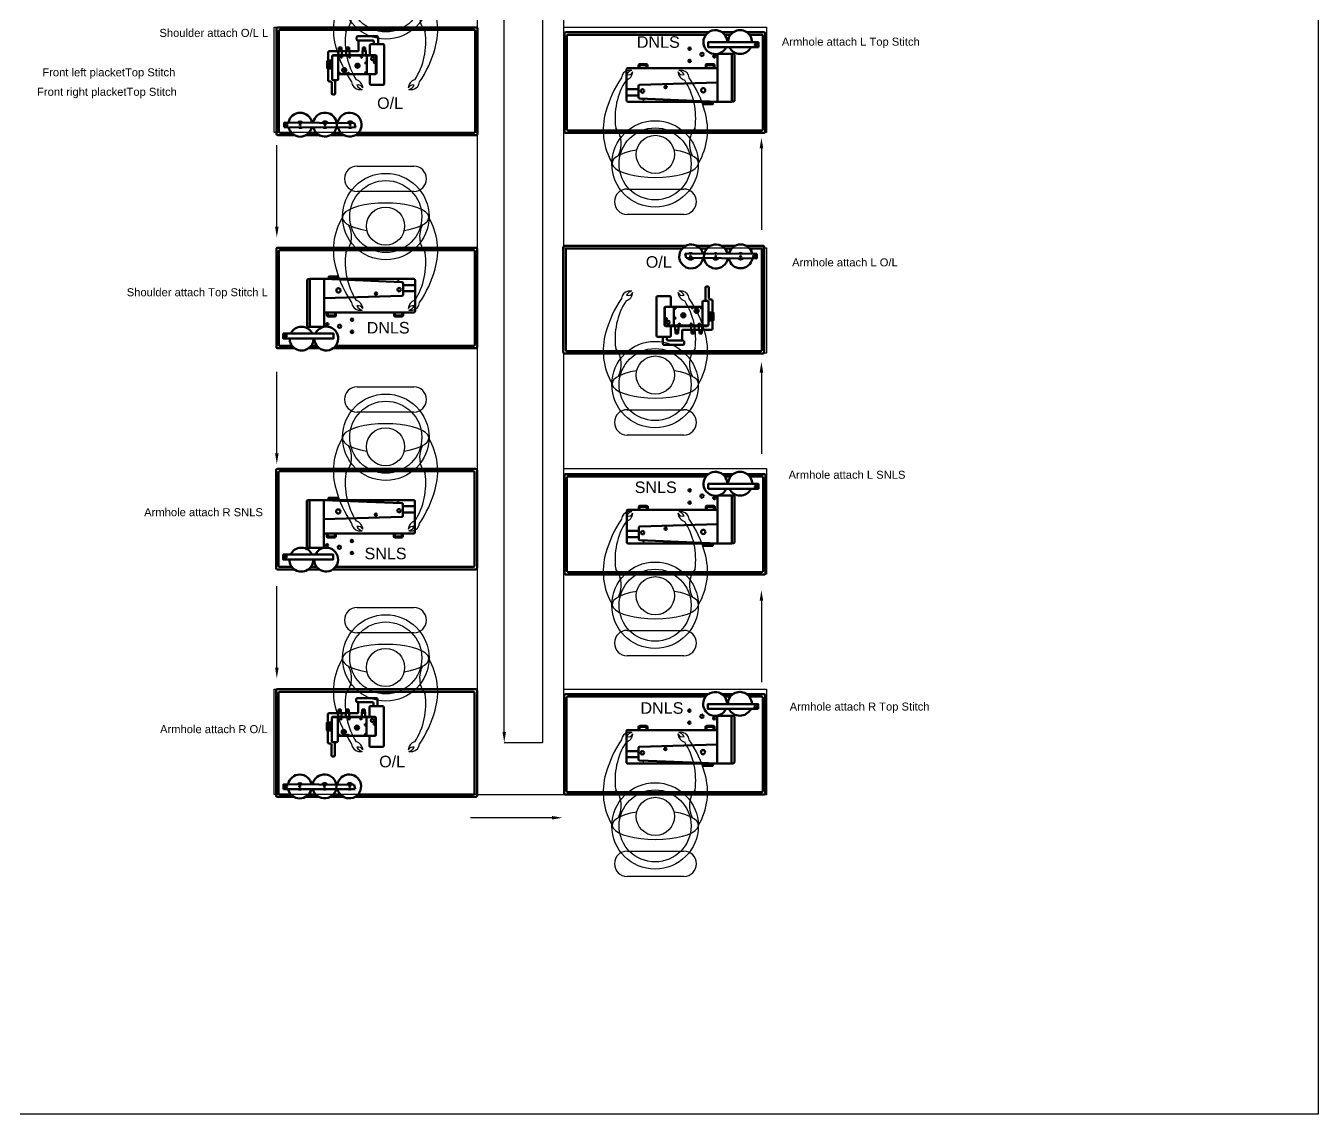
# Model space of a CAD drawing. Header units: feet. Extents: x 200 to 992, y 45 to 257.
# Drawn here: x 634.7 to 657.13, y 171.9 to 190.79 of the extents above; entities that cross this region are included whole.
import ezdxf

# ---------------------------------------------------------------- set-up
doc = ezdxf.new("R2010")
doc.units = ezdxf.units.FT
doc.header["$MEASUREMENT"] = 0
for name, color, linetype in [('assembly operations', 80, 'Continuous'), ('dimension', 100, 'Continuous'), ('machines', 21, 'Continuous'), ('ol mc', 190, 'Continuous'), ('prep side', 220, 'Continuous')]:
    doc.layers.add(name, color=color, linetype=linetype)
doc.styles.get("Standard").update_dxf_attribs({"font": 'arial.ttf'})

# ---------------------------------------------------------------- blocks, each defined once
blk = doc.blocks.new('snls block')
at = {"layer": 'machines', "linetype": 'ByBlock', "lineweight": 100}
for p, q in [((54.586, 84.152), (54.586, 84.133)), ((54.586, 84.152), (54.605, 84.152)), ((54.607, 84.133), (54.605, 84.152)), ((54.888, 84.077), (54.681, 84.077)), ((54.889, 83.97), (54.681, 83.97)), ((53.361, 83.553), (53.361, 83.605)), ((53.361, 83.605), (53.517, 83.605)), ((53.378, 83.57), (53.378, 83.605)), ((53.497, 83.533), (53.382, 83.533)), ((53.48, 83.549), (53.398, 83.549)), ((53.501, 83.605), (53.501, 83.57)), ((53.517, 83.605), (53.517, 83.553)), ((54.524, 83.553), (54.524, 83.605)), ((54.524, 83.605), (54.681, 83.605)), ((54.541, 83.57), (54.541, 83.605)), ((54.66, 83.533), (54.545, 83.533)), ((54.643, 83.549), (54.562, 83.549)), ((54.664, 83.605), (54.664, 83.57)), ((54.681, 83.605), (54.681, 83.553))]:
    blk.add_line(p, q, dxfattribs=at)
for points in [[(53.469, 82.981), (55.947, 82.981, 0.414214), (55.968, 83.002), (55.968, 84.703, 0.414214), (55.947, 84.724), (52.502, 84.724, 0.414214), (52.482, 84.703), (52.482, 83.002, 0.414214), (52.502, 82.981), (52.798, 82.981)], [(53.513, 83.023), (55.905, 83.023, 0.414214), (55.926, 83.043), (55.926, 84.662, 0.414214), (55.905, 84.683), (52.544, 84.683, 0.414214), (52.523, 84.662), (52.523, 83.043, 0.414214), (52.544, 83.023), (52.755, 83.023)]]:
    blk.add_lwpolyline(points, format="xyb", dxfattribs=at)
for points in [[(53.063, 83.355), (53.037, 83.355, -0.414214), (53.016, 83.375), (53.016, 84.161, -0.414214), (53.037, 84.182), (53.063, 84.182)], [(53.312, 84.185), (53.063, 84.185), (53.063, 83.355), (53.291, 83.355, 0.414214), (53.312, 83.375)], [(53.312, 84.185), (54.661, 84.131, -0.402601), (54.681, 84.11), (54.681, 83.914, -0.405445), (54.661, 83.893), (53.312, 83.853)], [(53.312, 84.185), (54.868, 84.185, -0.414214), (54.889, 84.164), (54.889, 83.624, -0.414214), (54.868, 83.604), (53.312, 83.604)]]:
    blk.add_lwpolyline(points, format="xyb", close=True, dxfattribs=at)
for points in [[(53.557, 84.185), (53.392, 84.185), (53.392, 84.225), (53.557, 84.225)], [(53.505, 84.185), (53.404, 84.185), (53.404, 84.222), (53.505, 84.222)], [(52.603, 83.237), (53.474, 83.237), (53.474, 83.154), (52.603, 83.154)], [(52.603, 83.237), (53.474, 83.237), (53.474, 83.154), (52.603, 83.154)]]:
    blk.add_lwpolyline(points, close=True, dxfattribs=at)
for points in [[(53.042, 82.981), (53.23, 82.981)], [(53.085, 83.023), (53.186, 83.023)]]:
    blk.add_lwpolyline(points, dxfattribs=at)
for centre, radius in [((53.56, 83.986), 0.0369), ((54.212, 83.931), 0.0196), ((54.613, 83.999), 0.0303), ((53.366, 83.399), 0.0206), ((53.796, 83.476), 0.0206), ((52.644, 83.202), 0.0219), ((52.644, 83.202), 0.0219), ((53.58, 83.365), 0.0285), ((53.796, 83.267), 0.0206)]:
    blk.add_circle(centre, radius, dxfattribs=at)
for centre, radius, start, end in [((53.382, 83.553), 0.0208, 180, 270), ((53.398, 83.57), 0.0208, 180, 270), ((53.48, 83.57), 0.0208, 270, 0), ((53.497, 83.553), 0.0208, 270, 0), ((54.545, 83.553), 0.0208, 180, 270), ((54.562, 83.57), 0.0208, 180, 270), ((54.643, 83.57), 0.0208, 270, 0), ((54.66, 83.553), 0.0208, 270, 0), ((52.92, 83.149), 0.207, 25.1747, 154.8253), ((53.35, 83.151), 0.207, 179.1324, 155.4718), ((52.92, 83.149), 0.207, 178.5457, 1.4543)]:
    blk.add_arc(centre, radius, start, end, dxfattribs=at)
blk = doc.blocks.new('OVERLOCK')
at = {"layer": 'machines', "linetype": 'ByBlock', "lineweight": 100}
for p, q in [((108.865, 59.356), (108.865, 58.593)), ((112.33, 59.376), (108.886, 59.376)), ((108.907, 59.314), (108.907, 58.636)), ((112.289, 59.335), (108.927, 59.335)), ((110.255, 59.173), (110.255, 59.204)), ((110.275, 59.225), (110.34, 59.225)), ((110.34, 59.225), (110.605, 59.225)), ((110.625, 59.204), (110.625, 59.085)), ((112.31, 57.571), (112.31, 59.314)), ((112.351, 57.53), (112.351, 59.356)), ((109.939, 58.898), (109.939, 58.978)), ((109.997, 58.978), (109.939, 58.978)), ((109.946, 58.978), (109.946, 59.028)), ((109.946, 59.028), (109.99, 59.028)), ((109.99, 58.978), (109.946, 58.978)), ((109.955, 58.978), (109.955, 59.028)), ((109.964, 58.978), (109.964, 59.028)), ((109.972, 58.978), (109.972, 59.028)), ((109.981, 58.978), (109.981, 59.028)), ((109.99, 59.028), (109.99, 58.978)), ((109.997, 58.978), (109.997, 58.898)), ((110.074, 58.898), (110.074, 58.978)), ((110.132, 58.978), (110.074, 58.978)), ((110.081, 58.978), (110.081, 59.028)), ((110.081, 59.028), (110.125, 59.028)), ((110.125, 58.978), (110.081, 58.978)), ((110.09, 58.978), (110.09, 59.028)), ((110.097, 58.978), (110.097, 59.028)), ((110.104, 58.978), (110.104, 59.028)), ((110.111, 58.978), (110.111, 59.028)), ((110.118, 58.978), (110.118, 59.028)), ((110.125, 59.028), (110.125, 58.978)), ((110.132, 58.978), (110.132, 58.898)), ((110.533, 59.152), (110.275, 59.152)), ((110.288, 58.985), (110.288, 59.152)), ((110.288, 58.985), (110.288, 58.973)), ((110.354, 58.898), (110.354, 58.978)), ((110.412, 58.978), (110.354, 58.978)), ((110.36, 58.978), (110.36, 59.028)), ((110.36, 59.028), (110.404, 59.028)), ((110.404, 58.978), (110.36, 58.978)), ((110.366, 58.978), (110.366, 59.028)), ((110.373, 58.978), (110.373, 59.028)), ((110.381, 58.978), (110.381, 59.028)), ((110.389, 58.978), (110.389, 59.028)), ((110.397, 58.978), (110.397, 59.028)), ((110.404, 59.028), (110.404, 58.978)), ((110.412, 58.978), (110.412, 58.898)), ((110.484, 59.064), (110.484, 58.898)), ((110.712, 59.085), (110.505, 59.085)), ((110.545, 59.085), (110.505, 59.085)), ((110.554, 59.085), (110.554, 59.132)), ((110.733, 58.4), (110.733, 59.064)), ((109.744, 58.671), (109.744, 58.794)), ((109.752, 58.802), (109.83, 58.802)), ((109.763, 58.802), (109.763, 58.944)), ((109.796, 58.796), (109.779, 58.796)), ((109.796, 58.787), (109.779, 58.787)), ((109.796, 58.776), (109.779, 58.776)), ((109.796, 58.765), (109.779, 58.765)), ((109.796, 58.754), (109.779, 58.754)), ((109.78, 58.662), (109.78, 58.802)), ((109.783, 58.965), (109.869, 58.965)), ((109.796, 58.662), (109.796, 58.802)), ((109.83, 58.482), (109.83, 58.877)), ((109.83, 58.802), (109.83, 58.662)), ((109.851, 58.898), (109.934, 58.898)), ((109.851, 58.89), (109.934, 58.89)), ((109.869, 58.965), (109.899, 58.965)), ((109.899, 58.965), (109.939, 58.965)), ((110.577, 58.898), (109.934, 58.898)), ((109.934, 58.898), (109.934, 58.566)), ((109.934, 58.898), (109.934, 58.482)), ((110.59, 58.89), (109.934, 58.89)), ((109.997, 58.97), (109.939, 58.97)), ((109.997, 58.898), (109.939, 58.898)), ((109.997, 58.965), (110.05, 58.965)), ((109.997, 58.965), (110.074, 58.965)), ((110.074, 58.965), (109.997, 58.965)), ((110.132, 58.97), (110.074, 58.97)), ((110.132, 58.898), (110.074, 58.898)), ((110.132, 58.965), (110.219, 58.965)), ((110.484, 58.898), (110.164, 58.898)), ((110.219, 58.965), (110.277, 58.965)), ((110.277, 58.965), (110.28, 58.965)), ((110.412, 58.97), (110.354, 58.97)), ((110.412, 58.898), (110.354, 58.898)), ((110.405, 58.758), (110.405, 58.764)), ((110.412, 58.898), (110.412, 58.899)), ((110.412, 58.899), (110.412, 58.899)), ((110.412, 58.899), (110.412, 58.898)), ((110.412, 58.898), (110.412, 58.898)), ((110.413, 58.772), (110.432, 58.772)), ((110.432, 58.566), (110.432, 58.898)), ((110.432, 58.772), (110.432, 58.75)), ((110.59, 58.57), (110.59, 58.894)), ((110.598, 58.587), (110.598, 58.877)), ((108.865, 57.922), (108.865, 58.593)), ((108.907, 58.636), (108.907, 57.878)), ((109.83, 58.662), (109.752, 58.662)), ((109.763, 58.458), (109.763, 58.662)), ((109.796, 58.744), (109.779, 58.744)), ((109.796, 58.732), (109.779, 58.732)), ((109.796, 58.672), (109.779, 58.672)), ((109.796, 58.72), (109.78, 58.72)), ((109.796, 58.709), (109.78, 58.709)), ((109.796, 58.696), (109.78, 58.696)), ((109.797, 58.684), (109.78, 58.684)), ((109.796, 58.662), (109.78, 58.662)), ((109.934, 58.566), (110.577, 58.566)), ((109.944, 58.566), (109.944, 58.581)), ((109.971, 58.566), (109.944, 58.566)), ((109.952, 58.589), (109.963, 58.589)), ((109.971, 58.581), (109.971, 58.566)), ((110.098, 58.566), (110.098, 58.581)), ((110.125, 58.566), (110.098, 58.566)), ((110.106, 58.589), (110.117, 58.589)), ((110.125, 58.581), (110.125, 58.566)), ((110.405, 58.588), (110.405, 58.594)), ((110.432, 58.75), (110.413, 58.75)), ((110.413, 58.602), (110.432, 58.602)), ((110.432, 58.58), (110.413, 58.58)), ((110.432, 58.602), (110.432, 58.58)), ((110.484, 58.566), (110.484, 58.4)), ((109.803, 58.437), (109.783, 58.437)), ((109.824, 58.233), (109.824, 58.416)), ((109.913, 58.461), (109.851, 58.461)), ((109.885, 58.461), (109.885, 58.233)), ((110.505, 58.379), (110.712, 58.379)), ((109.864, 58.212), (109.844, 58.212)), ((108.865, 57.922), (108.865, 57.53)), ((108.907, 57.878), (108.907, 57.571)), ((108.995, 57.728), (110.217, 57.717)), ((108.995, 57.645), (108.995, 57.728)), ((110.235, 57.641), (108.995, 57.645)), ((110.217, 57.717), (110.235, 57.641)), ((108.886, 57.509), (109.172, 57.509)), ((108.927, 57.55), (109.121, 57.55)), ((109.378, 57.509), (109.605, 57.509)), ((109.429, 57.55), (109.552, 57.55)), ((109.803, 57.509), (110.032, 57.509)), ((109.857, 57.55), (109.979, 57.55)), ((110.232, 57.509), (112.33, 57.509)), ((110.285, 57.55), (112.289, 57.55))]:
    blk.add_line(p, q, dxfattribs=at)
for centre, radius in [((109.99, 58.869), 0.0143), ((110.132, 58.869), 0.0143), ((110.339, 58.869), 0.0143), ((110.532, 58.834), 0.0271), ((110.569, 58.774), 0.0157), ((110.039, 58.635), 0.0357), ((110.039, 58.635), 0.0143), ((110.269, 58.712), 0.0357), ((110.269, 58.712), 0.0143), ((109.036, 57.692), 0.0219), ((109.275, 57.691), 0.0106), ((109.705, 57.691), 0.0106), ((110.143, 57.691), 0.0106)]:
    blk.add_circle(centre, radius, dxfattribs=at)
for centre, radius, start, end in [((108.886, 59.356), 0.0208, 90, 180), ((108.927, 59.314), 0.0208, 90, 180), ((110.275, 59.204), 0.0208, 90, 180), ((110.605, 59.204), 0.0208, 0, 90), ((112.289, 59.314), 0.0208, 0, 90), ((112.33, 59.356), 0.0208, 0, 90), ((110.275, 59.173), 0.0208, 180, 270), ((110.505, 59.064), 0.0208, 90, 180), ((110.533, 59.132), 0.0208, 0, 90), ((110.712, 59.064), 0.0208, 0, 90), ((109.752, 58.794), 0.0083, 90, 180), ((109.783, 58.944), 0.0208, 90, 180), ((109.851, 58.877), 0.0208, 90, 180), ((109.851, 58.894), 0.00415, 90, 270), ((110.28, 58.973), 0.0083, 270, 0), ((110.413, 58.764), 0.0083, 90, 180), ((110.413, 58.758), 0.0083, 180, 270), ((110.577, 58.877), 0.0208, 0, 90), ((109.752, 58.671), 0.0083, 180, 270), ((109.952, 58.581), 0.0083, 90, 180), ((109.963, 58.581), 0.0083, 360, 90), ((110.106, 58.581), 0.0083, 90, 180), ((110.117, 58.581), 0.0083, 360, 90), ((110.413, 58.594), 0.0083, 90, 180), ((110.413, 58.588), 0.0083, 180, 270), ((110.577, 58.587), 0.0208, 270, 0), ((109.783, 58.458), 0.0208, 180, 270), ((109.803, 58.416), 0.0208, 0, 90), ((109.851, 58.482), 0.0208, 180, 270), ((109.913, 58.482), 0.0208, 270, 0), ((110.505, 58.4), 0.0208, 180, 270), ((110.712, 58.4), 0.0208, 270, 0), ((109.844, 58.233), 0.0208, 180, 270), ((109.864, 58.233), 0.0208, 270, 0), ((109.275, 57.689), 0.207, 10.6443, 169.3557), ((109.704, 57.691), 0.207, 193.0338, 169.952), ((110.132, 57.691), 0.207, 193.5126, 171.9418), ((109.275, 57.689), 0.207, 192.4324, 347.5676), ((109.275, 57.689), 0.0558, 39.6735, 139.3583), ((109.275, 57.689), 0.0558, 234.3539, 305.347), ((109.705, 57.691), 0.0558, 33.2329, 145.7988), ((109.705, 57.691), 0.0558, 239.0419, 300.6589), ((110.143, 57.691), 0.0558, 28.7799, 150.2519), ((110.143, 57.691), 0.0558, 241.4151, 298.2857), ((108.886, 57.53), 0.0208, 180, 270), ((108.927, 57.571), 0.0208, 180, 270), ((112.289, 57.571), 0.0208, 270, 0), ((112.33, 57.53), 0.0208, 270, 0)]:
    blk.add_arc(centre, radius, start, end, dxfattribs=at)

msp = doc.modelspace()

# ---------------------------------------------------------------- linework, layer by layer
msp.add_line((642.53678, 177.44718), (644.03678, 177.44718))
at = {"linetype": 'ByBlock'}
msp.add_lwpolyline([(613.52126, 255.91339), (657.12849, 255.91339), (657.12849, 171.90198), (613.52126, 171.90198)], close=True, dxfattribs=at)
for points in [[(644.03678, 177.44718), (644.03678, 240.55656), (642.53678, 240.55656), (642.53678, 177.44718)], [(640.45232, 188.3552), (641.43662, 188.3552)], [(641.43662, 187.91587), (640.45232, 187.91587)], [(645.13693, 187.95788), (646.12123, 187.95788)], [(646.12123, 187.51855), (645.13693, 187.51855)], [(640.45232, 184.5252), (641.43662, 184.5252)], [(645.13693, 184.12788), (646.12123, 184.12788)], [(641.43662, 184.08587), (640.45232, 184.08587)], [(646.12123, 183.68855), (645.13693, 183.68855)], [(640.45232, 180.6952), (641.43662, 180.6952)], [(645.13693, 180.29788), (646.12123, 180.29788)], [(641.43662, 180.25587), (640.45232, 180.25587)], [(646.12123, 179.85855), (645.13693, 179.85855)], [(645.13693, 176.46788), (646.12123, 176.46788)], [(646.12123, 176.02855), (645.13693, 176.02855)]]:
    msp.add_lwpolyline(points)
for points in [[(642.53678, 188.93718), (639.01614, 188.93718), (639.01614, 190.76726), (642.53678, 190.76726)], [(644.03678, 190.76656), (647.55741, 190.76656), (647.55741, 188.93649), (644.03678, 188.93649)], [(644.03678, 186.93656), (647.55741, 186.93656), (647.55741, 185.10649), (644.03678, 185.10649)], [(644.03678, 183.10656), (647.55741, 183.10656), (647.55741, 181.27649), (644.03678, 181.27649)], [(642.53678, 177.44718), (639.01614, 177.44718), (639.01614, 179.27726), (642.53678, 179.27726)], [(644.03678, 179.27656), (647.55741, 179.27656), (647.55741, 177.44649), (644.03678, 177.44649)]]:
    msp.add_lwpolyline(points, close=True)
at = {"linetype": 'ByBlock', "lineweight": -2}
for points in [[(639.05942, 187.30547), (639.05942, 188.71893)], [(647.46813, 188.66418), (647.46813, 187.25072)], [(639.05942, 183.37294), (639.05942, 184.7864)], [(647.46813, 184.77338), (647.46813, 183.35992)], [(639.05942, 179.65177), (639.05942, 181.06523)], [(647.46813, 180.81125), (647.46813, 179.39779)], [(643.83133, 177.0466), (642.41787, 177.0466)]]:
    msp.add_lwpolyline(points, dxfattribs=at)
for centre, radius in [((640.95062, 191.30961), 0.75), ((640.95062, 191.30961), 0.625), ((645.62293, 188.39413), 0.75), ((645.62293, 188.39413), 0.625), ((645.62781, 188.55932), 0.3314), ((640.95062, 187.47961), 0.75), ((640.95062, 187.47961), 0.625), ((640.94574, 187.31443), 0.3314), ((645.62293, 184.56413), 0.75), ((645.62293, 184.56413), 0.625), ((645.62781, 184.72932), 0.3314), ((640.95062, 183.64961), 0.75), ((640.95062, 183.64961), 0.625), ((640.94574, 183.48443), 0.3314), ((645.62293, 180.73413), 0.75), ((645.62293, 180.73413), 0.625), ((645.62781, 180.89932), 0.3314), ((640.95062, 179.81961), 0.75), ((640.95062, 179.81961), 0.625), ((640.94574, 179.65443), 0.3314), ((645.62293, 176.90413), 0.75), ((645.62293, 176.90413), 0.625), ((645.62781, 177.06932), 0.3314)]:
    msp.add_circle(centre, radius)
for centre, radius, start, end in [((641.16925, 190.72262), 1.12909, 149.566063, 196.497517), ((640.72223, 190.72262), 1.12909, 343.502483, 30.433937), ((639.91441, 190.96004), 0.44097, 321.008421, 27.632528), ((641.97707, 190.96004), 0.44097, 152.367472, 218.991579), ((641.47681, 190.51407), 1.23125, 172.133942, 212.405248), ((640.41467, 190.51407), 1.23125, 327.594752, 7.866058), ((641.94735, 190.90583), 1.92771, 195.151137, 214.435473), ((639.94413, 190.90583), 1.92771, 325.564527, 344.848863), ((645.17991, 189.87722), 0.14081, 100.122504, 175.609876), ((645.07556, 190.00402), 0.16061, 285.828882, 355.212594), ((645.25898, 189.87617), 0.1464, 104.680297, 152.481191), ((645.15518, 190.02908), 0.08916, 253.018909, 334.439991), ((645.20961, 189.29906), 0.71883, 89.022524, 94.34402), ((646.10044, 190.02908), 0.08916, 205.560009, 286.981091), ((646.18006, 190.00402), 0.16061, 184.787406, 254.171118), ((646.04601, 189.29906), 0.71883, 85.65598, 90.977476), ((645.99664, 189.87617), 0.1464, 27.518809, 75.319703), ((646.07571, 189.87722), 0.14081, 4.390124, 79.877496), ((640.49784, 189.82653), 0.14081, 184.390124, 259.877496), ((640.39349, 189.69972), 0.16061, 4.787406, 74.171118), ((640.47311, 189.67466), 0.08916, 25.560009, 106.981091), ((640.57691, 189.82757), 0.1464, 207.518809, 255.319703), ((641.49799, 189.69972), 0.16061, 105.828882, 175.212594), ((641.41837, 189.67466), 0.08916, 73.018909, 154.439991), ((641.31457, 189.82757), 0.1464, 284.680297, 332.481191), ((641.39364, 189.82653), 0.14081, 280.122504, 355.609876), ((646.62942, 188.79792), 1.92771, 145.564527, 164.848863), ((646.15888, 189.18967), 1.23125, 147.594752, 187.866058), ((645.09674, 189.18967), 1.23125, 352.133942, 32.405248), ((644.6262, 188.79792), 1.92771, 15.151137, 34.435473), ((640.52754, 190.40468), 0.71883, 265.65598, 270.977476), ((641.36394, 190.40468), 0.71883, 269.022524, 274.34402), ((645.85133, 188.98112), 1.12909, 163.502483, 210.433937), ((645.4043, 188.98112), 1.12909, 329.566063, 16.497517), ((644.59648, 188.7437), 0.44097, 332.367472, 38.991579), ((646.65914, 188.7437), 0.44097, 141.008421, 207.632528), ((640.45232, 188.13553), 0.21966, 90, 270), ((641.43662, 188.13553), 0.21966, 270, 90), ((645.13693, 187.73821), 0.21966, 90, 270), ((646.12123, 187.73821), 0.21966, 270, 90), ((641.16925, 186.89262), 1.12909, 149.566063, 196.497517), ((639.91441, 187.13004), 0.44097, 321.008421, 27.632528), ((641.97707, 187.13004), 0.44097, 152.367472, 218.991579), ((640.72223, 186.89262), 1.12909, 343.502483, 30.433937), ((641.47681, 186.68407), 1.23125, 172.133942, 212.405248), ((640.41467, 186.68407), 1.23125, 327.594752, 7.866058), ((641.94735, 187.07583), 1.92771, 195.151137, 214.435473), ((639.94413, 187.07583), 1.92771, 325.564527, 344.848863), ((645.17991, 186.04722), 0.14081, 100.122504, 175.609876), ((645.07556, 186.17402), 0.16061, 285.828882, 355.212594), ((645.25898, 186.04617), 0.1464, 104.680297, 152.481191), ((645.15518, 186.19908), 0.08916, 253.018909, 334.439991), ((645.20961, 185.46906), 0.71883, 89.022524, 94.34402), ((646.10044, 186.19908), 0.08916, 205.560009, 286.981091), ((646.18006, 186.17402), 0.16061, 184.787406, 254.171118), ((646.04601, 185.46906), 0.71883, 85.65598, 90.977476), ((645.99664, 186.04617), 0.1464, 27.518809, 75.319703), ((646.07571, 186.04722), 0.14081, 4.390124, 79.877496), ((640.49784, 185.99653), 0.14081, 184.390124, 259.877496), ((640.39349, 185.86972), 0.16061, 4.787406, 74.171118), ((640.47311, 185.84466), 0.08916, 25.560009, 106.981091), ((640.57691, 185.99757), 0.1464, 207.518809, 255.319703), ((641.49799, 185.86972), 0.16061, 105.828882, 175.212594), ((641.41837, 185.84466), 0.08916, 73.018909, 154.439991), ((641.31457, 185.99757), 0.1464, 284.680297, 332.481191), ((641.39364, 185.99653), 0.14081, 280.122504, 355.609876), ((646.62942, 184.96792), 1.92771, 145.564527, 164.848863), ((646.15888, 185.35967), 1.23125, 147.594752, 187.866058), ((645.09674, 185.35967), 1.23125, 352.133942, 32.405248), ((644.6262, 184.96792), 1.92771, 15.151137, 34.435473), ((640.52754, 186.57468), 0.71883, 265.65598, 270.977476), ((641.36394, 186.57468), 0.71883, 269.022524, 274.34402), ((645.85133, 185.15112), 1.12909, 163.502483, 210.433937), ((645.4043, 185.15112), 1.12909, 329.566063, 16.497517), ((644.59648, 184.9137), 0.44097, 332.367472, 38.991579), ((646.65914, 184.9137), 0.44097, 141.008421, 207.632528), ((640.45232, 184.30553), 0.21966, 90, 270), ((641.43662, 184.30553), 0.21966, 270, 90), ((645.13693, 183.90821), 0.21966, 90, 270), ((646.12123, 183.90821), 0.21966, 270, 90), ((641.16925, 183.06262), 1.12909, 149.566063, 196.497517), ((639.91441, 183.30004), 0.44097, 321.008421, 27.632528), ((641.97707, 183.30004), 0.44097, 152.367472, 218.991579), ((640.72223, 183.06262), 1.12909, 343.502483, 30.433937), ((641.47681, 182.85407), 1.23125, 172.133942, 212.405248), ((640.41467, 182.85407), 1.23125, 327.594752, 7.866058), ((641.94735, 183.24583), 1.92771, 195.151137, 214.435473), ((639.94413, 183.24583), 1.92771, 325.564527, 344.848863), ((645.17991, 182.21722), 0.14081, 100.122504, 175.609876), ((645.07556, 182.34402), 0.16061, 285.828882, 355.212594), ((645.25898, 182.21617), 0.1464, 104.680297, 152.481191), ((645.15518, 182.36908), 0.08916, 253.018909, 334.439991), ((645.20961, 181.63906), 0.71883, 89.022524, 94.34402), ((646.10044, 182.36908), 0.08916, 205.560009, 286.981091), ((646.18006, 182.34402), 0.16061, 184.787406, 254.171118), ((646.04601, 181.63906), 0.71883, 85.65598, 90.977476), ((645.99664, 182.21617), 0.1464, 27.518809, 75.319703), ((646.07571, 182.21722), 0.14081, 4.390124, 79.877496), ((640.49784, 182.16653), 0.14081, 184.390124, 259.877496), ((640.39349, 182.03972), 0.16061, 4.787406, 74.171118), ((640.47311, 182.01466), 0.08916, 25.560009, 106.981091), ((640.57691, 182.16757), 0.1464, 207.518809, 255.319703), ((641.49799, 182.03972), 0.16061, 105.828882, 175.212594), ((641.41837, 182.01466), 0.08916, 73.018909, 154.439991), ((641.31457, 182.16757), 0.1464, 284.680297, 332.481191), ((641.39364, 182.16653), 0.14081, 280.122504, 355.609876), ((646.62942, 181.13792), 1.92771, 145.564527, 164.848863), ((646.15888, 181.52967), 1.23125, 147.594752, 187.866058), ((645.09674, 181.52967), 1.23125, 352.133942, 32.405248), ((644.6262, 181.13792), 1.92771, 15.151137, 34.435473), ((640.52754, 182.74468), 0.71883, 265.65598, 270.977476), ((641.36394, 182.74468), 0.71883, 269.022524, 274.34402), ((645.85133, 181.32112), 1.12909, 163.502483, 210.433937), ((645.4043, 181.32112), 1.12909, 329.566063, 16.497517), ((644.59648, 181.0837), 0.44097, 332.367472, 38.991579), ((646.65914, 181.0837), 0.44097, 141.008421, 207.632528), ((640.45232, 180.47553), 0.21966, 90, 270), ((641.43662, 180.47553), 0.21966, 270, 90), ((645.13693, 180.07821), 0.21966, 90, 270), ((646.12123, 180.07821), 0.21966, 270, 90), ((641.16925, 179.23262), 1.12909, 149.566063, 196.497517), ((639.91441, 179.47004), 0.44097, 321.008421, 27.632528), ((641.97707, 179.47004), 0.44097, 152.367472, 218.991579), ((640.72223, 179.23262), 1.12909, 343.502483, 30.433937), ((641.47681, 179.02407), 1.23125, 172.133942, 212.405248), ((640.41467, 179.02407), 1.23125, 327.594752, 7.866058), ((641.94735, 179.41583), 1.92771, 195.151137, 214.435473), ((639.94413, 179.41583), 1.92771, 325.564527, 344.848863), ((645.17991, 178.38722), 0.14081, 100.122504, 175.609876), ((645.07556, 178.51402), 0.16061, 285.828882, 355.212594), ((645.25898, 178.38617), 0.1464, 104.680297, 152.481191), ((645.15518, 178.53908), 0.08916, 253.018909, 334.439991), ((645.20961, 177.80906), 0.71883, 89.022524, 94.34402), ((646.10044, 178.53908), 0.08916, 205.560009, 286.981091), ((646.18006, 178.51402), 0.16061, 184.787406, 254.171118), ((646.04601, 177.80906), 0.71883, 85.65598, 90.977476), ((645.99664, 178.38617), 0.1464, 27.518809, 75.319703), ((646.07571, 178.38722), 0.14081, 4.390124, 79.877496), ((640.49784, 178.33653), 0.14081, 184.390124, 259.877496), ((640.39349, 178.20972), 0.16061, 4.787406, 74.171118), ((640.47311, 178.18466), 0.08916, 25.560009, 106.981091), ((641.49799, 178.20972), 0.16061, 105.828882, 175.212594), ((641.41837, 178.18466), 0.08916, 73.018909, 154.439991), ((641.39364, 178.33653), 0.14081, 280.122504, 355.609876), ((646.62942, 177.30792), 1.92771, 145.564527, 164.848863), ((646.15888, 177.69967), 1.23125, 147.594752, 187.866058), ((645.09674, 177.69967), 1.23125, 352.133942, 32.405248), ((644.6262, 177.30792), 1.92771, 15.151137, 34.435473), ((640.57691, 178.33757), 0.1464, 207.518809, 255.319703), ((640.52754, 178.91468), 0.71883, 265.65598, 270.977476), ((641.31457, 178.33757), 0.1464, 284.680297, 332.481191), ((641.36394, 178.91468), 0.71883, 269.022524, 274.34402), ((645.85133, 177.49112), 1.12909, 163.502483, 210.433937), ((645.4043, 177.49112), 1.12909, 329.566063, 16.497517), ((644.59648, 177.2537), 0.44097, 332.367472, 38.991579), ((646.65914, 177.2537), 0.44097, 141.008421, 207.632528), ((645.13693, 176.24821), 0.21966, 90, 270), ((646.12123, 176.24821), 0.21966, 270, 90)]:
    msp.add_arc(centre, radius, start, end)
for centre, major_axis in [((645.62781, 188.40919), (0.75, 0)), ((640.94574, 187.46455), (-0.75, 0)), ((645.62781, 184.57919), (0.75, 0)), ((640.94574, 183.63455), (-0.75, 0)), ((645.62781, 180.74919), (0.75, 0)), ((640.94574, 179.80455), (-0.75, 0)), ((645.62781, 176.91919), (0.75, 0))]:
    msp.add_ellipse(centre, major_axis=major_axis, ratio=0.33333333, start_param=2.01554376, end_param=7.4092342)
at = {"linetype": 'ByBlock'}
for points in [[(647.49897, 188.66418), (647.46813, 188.84918), (647.4373, 188.66418)], [(639.09025, 187.30547), (639.05942, 187.12047), (639.02859, 187.30547)], [(647.49897, 184.77338), (647.46813, 184.95838), (647.4373, 184.77338)], [(639.09025, 183.37294), (639.05942, 183.18794), (639.02859, 183.37294)], [(647.49897, 180.81125), (647.46813, 180.99625), (647.4373, 180.81125)], [(639.09025, 179.65177), (639.05942, 179.46677), (639.02859, 179.65177)], [(643.83133, 177.07743), (644.01633, 177.0466), (643.83133, 177.01576)]]:
    msp.add_solid(points, dxfattribs=at)
at = {"layer": 'dimension', "linetype": 'ByBlock', "lineweight": -2}
msp.add_line((643.00526, 178.35198), (643.18526, 178.35198), dxfattribs=at)
at = {"layer": 'dimension', "linetype": 'ByBlock'}
msp.add_line((643.18526, 178.35198), (643.66983, 178.35198), dxfattribs=at)
at = {"layer": 'dimension', "linetype": 'ByBlock', "lineweight": -2}
for points in [[(643.00526, 178.53698), (643.00526, 227.44687)], [(643.66983, 217.615), (643.66983, 178.35198)]]:
    msp.add_lwpolyline(points, dxfattribs=at)
at = {"layer": 'dimension', "linetype": 'ByBlock'}
msp.add_solid([(642.97443, 178.53698), (643.00526, 178.35198), (643.0361, 178.53698)], dxfattribs=at)
at = {"layer": 'ol mc', "linetype": 'ByBlock', "lineweight": 100}
for p, q in [((639.05513, 190.74064), (639.05513, 189.97804)), ((642.52038, 190.76139), (639.07588, 190.76139)), ((639.09663, 190.69914), (639.09663, 190.02058)), ((642.47888, 190.71989), (639.11738, 190.71989)), ((640.46535, 190.60952), (640.52949, 190.60952)), ((640.52949, 190.60952), (640.79445, 190.60952)), ((642.49963, 188.95614), (642.49963, 190.69914)), ((642.54113, 188.91464), (642.54113, 190.74064)), ((640.13577, 190.36299), (640.13577, 190.41313)), ((640.13577, 190.41313), (640.17967, 190.41313)), ((640.14481, 190.36299), (640.14481, 190.41313)), ((640.15352, 190.36299), (640.15352, 190.41313)), ((640.16224, 190.36299), (640.16224, 190.41313)), ((640.17143, 190.36299), (640.17143, 190.41313)), ((640.17967, 190.41313), (640.17967, 190.36299)), ((640.27132, 190.36299), (640.27132, 190.41313)), ((640.27132, 190.41313), (640.31522, 190.41313)), ((640.27964, 190.36299), (640.27964, 190.41313)), ((640.28741, 190.36299), (640.28741, 190.41313)), ((640.29399, 190.36299), (640.29399, 190.41313)), ((640.30087, 190.36299), (640.30087, 190.41313)), ((640.30804, 190.36299), (640.30804, 190.41313)), ((640.31522, 190.41313), (640.31522, 190.36299)), ((640.4446, 190.55804), (640.4446, 190.58877)), ((640.7232, 190.53729), (640.46535, 190.53729)), ((640.47807, 190.37023), (640.47807, 190.53729)), ((640.55002, 190.36299), (640.55002, 190.41313)), ((640.55002, 190.41313), (640.59391, 190.41313)), ((640.55558, 190.36299), (640.55558, 190.41313)), ((640.56275, 190.36299), (640.56275, 190.41313)), ((640.57083, 190.36299), (640.57083, 190.41313)), ((640.5789, 190.36299), (640.5789, 190.41313)), ((640.58667, 190.36299), (640.58667, 190.41313)), ((640.59391, 190.41313), (640.59391, 190.36299)), ((640.67396, 190.44912), (640.67396, 190.28312)), ((640.90221, 190.46987), (640.69471, 190.46987)), ((640.73499, 190.46987), (640.69471, 190.46987)), ((640.74395, 190.46987), (640.74395, 190.51654)), ((640.8152, 190.58877), (640.8152, 190.46987)), ((640.92296, 189.78512), (640.92296, 190.44912)), ((639.93344, 190.0556), (639.93344, 190.17865)), ((639.94174, 190.18695), (640.0202, 190.18695)), ((639.9526, 190.18695), (639.9526, 190.32873)), ((639.98557, 190.1812), (639.96897, 190.1812)), ((639.98557, 190.17234), (639.96897, 190.17234)), ((639.98557, 190.16114), (639.96897, 190.16114)), ((639.9698, 190.0473), (639.9698, 190.18695)), ((639.97335, 190.34948), (640.05907, 190.34948)), ((639.9864, 190.0473), (639.9864, 190.18695)), ((640.0202, 189.86658), (640.0202, 190.26237)), ((640.0202, 190.18695), (640.0202, 190.0473)), ((640.04095, 190.28312), (640.12415, 190.28312)), ((640.04095, 190.27482), (640.12415, 190.27482)), ((640.05907, 190.34948), (640.08847, 190.34948)), ((640.08847, 190.34948), (640.1294, 190.34948)), ((640.7674, 190.28312), (640.12415, 190.28312)), ((640.12415, 190.28312), (640.12415, 189.95112)), ((640.12415, 190.28312), (640.12415, 189.86658)), ((640.77985, 190.27482), (640.12415, 190.27482)), ((640.1294, 190.28312), (640.1294, 190.36299)), ((640.18724, 190.36299), (640.1294, 190.36299)), ((640.18724, 190.35469), (640.1294, 190.35469)), ((640.18724, 190.28312), (640.1294, 190.28312)), ((640.17967, 190.36299), (640.13577, 190.36299)), ((640.18724, 190.36299), (640.18724, 190.28312)), ((640.18724, 190.34948), (640.23994, 190.34948)), ((640.18724, 190.34948), (640.26435, 190.34948)), ((640.26435, 190.34948), (640.18724, 190.34948)), ((640.26435, 190.28312), (640.26435, 190.36299)), ((640.32219, 190.36299), (640.26435, 190.36299)), ((640.32219, 190.35469), (640.26435, 190.35469)), ((640.32219, 190.28312), (640.26435, 190.28312)), ((640.31522, 190.36299), (640.27132, 190.36299)), ((640.32219, 190.36299), (640.32219, 190.28312)), ((640.32219, 190.34948), (640.40894, 190.34948)), ((640.67396, 190.28312), (640.35423, 190.28312)), ((640.40894, 190.34948), (640.46678, 190.34948)), ((640.46678, 190.34948), (640.46977, 190.34948)), ((640.47807, 190.37023), (640.47807, 190.35778)), ((640.54389, 190.28312), (640.54389, 190.36299)), ((640.60173, 190.36299), (640.54389, 190.36299)), ((640.60173, 190.35469), (640.54389, 190.35469)), ((640.60173, 190.28312), (640.54389, 190.28312)), ((640.59391, 190.36299), (640.55002, 190.36299)), ((640.60173, 190.36299), (640.60173, 190.28312)), ((640.60173, 190.28312), (640.60173, 190.28418)), ((640.60173, 190.28418), (640.60173, 190.28418)), ((640.60173, 190.28418), (640.60173, 190.28312)), ((640.60173, 190.28312), (640.60173, 190.28312)), ((640.60331, 190.15727), (640.62215, 190.15727)), ((640.62215, 189.95112), (640.62215, 190.28312)), ((640.62215, 190.15727), (640.62215, 190.13443)), ((640.77985, 189.95527), (640.77985, 190.27897)), ((640.78815, 189.97187), (640.78815, 190.26237)), ((639.05513, 189.3072), (639.05513, 189.97804)), ((639.09663, 190.02058), (639.09663, 189.26334)), ((640.0202, 190.0473), (639.94174, 190.0473)), ((639.9526, 189.84279), (639.9526, 190.0473)), ((639.98604, 190.14994), (639.96944, 190.14994)), ((639.98604, 190.13921), (639.96944, 190.13921)), ((639.98604, 190.12895), (639.96944, 190.12895)), ((639.98604, 190.11728), (639.96944, 190.11728)), ((639.98604, 190.05663), (639.96944, 190.05663)), ((639.9864, 190.0473), (639.9698, 190.0473)), ((639.98644, 190.10515), (639.96984, 190.10515)), ((639.98644, 190.09395), (639.96984, 190.09395)), ((639.98644, 190.08089), (639.96984, 190.08089)), ((639.9865, 190.06876), (639.9699, 190.06876)), ((640.12415, 189.95112), (640.7674, 189.95112)), ((640.13395, 189.95112), (640.13395, 189.96566)), ((640.16109, 189.95112), (640.13395, 189.95112)), ((640.14225, 189.97396), (640.15279, 189.97396)), ((640.16109, 189.96566), (640.16109, 189.95112)), ((640.28773, 189.95112), (640.28773, 189.96566)), ((640.31487, 189.95112), (640.28773, 189.95112)), ((640.29603, 189.97396), (640.30657, 189.97396)), ((640.31487, 189.96566), (640.31487, 189.95112)), ((640.59501, 190.14273), (640.59501, 190.14897)), ((640.59501, 189.97286), (640.59501, 189.9791)), ((640.62215, 190.13443), (640.60331, 190.13443)), ((640.60331, 189.9874), (640.62215, 189.9874)), ((640.62215, 189.96456), (640.60331, 189.96456)), ((640.62215, 189.9874), (640.62215, 189.96456)), ((640.67396, 189.95112), (640.67396, 189.78512)), ((639.99284, 189.82204), (639.97335, 189.82204)), ((640.01359, 189.61754), (640.01359, 189.80129)), ((640.1034, 189.84583), (640.04095, 189.84583)), ((640.07457, 189.84583), (640.07457, 189.61754)), ((640.69471, 189.76437), (640.90221, 189.76437)), ((640.05382, 189.59679), (640.03434, 189.59679)), ((639.05513, 189.3072), (639.05513, 188.91464)), ((639.09663, 189.26334), (639.09663, 188.95614)), ((639.18511, 189.11243), (640.40683, 189.10211)), ((639.18511, 189.02943), (639.18511, 189.11243)), ((640.40683, 189.10211), (640.4254, 189.0262)), ((639.07588, 188.89389), (639.36192, 188.89389)), ((639.11738, 188.93539), (639.31046, 188.93539)), ((640.4254, 189.0262), (639.18511, 189.02943)), ((639.56764, 188.89389), (639.79526, 188.89389)), ((639.6191, 188.93539), (639.74192, 188.93539)), ((639.99335, 188.89389), (640.22153, 188.89389)), ((640.04669, 188.93539), (640.16887, 188.93539)), ((640.42237, 188.89389), (642.52038, 188.89389)), ((640.47503, 188.93539), (642.47888, 188.93539)), ((644.03074, 186.94898), (644.03074, 185.12298)), ((646.14951, 186.96973), (644.05149, 186.96973)), ((644.07224, 186.90748), (644.07224, 185.16448)), ((646.09685, 186.92823), (644.09299, 186.92823)), ((646.16504, 186.76152), (646.14647, 186.83743)), ((646.14647, 186.83743), (647.38677, 186.83419)), ((646.57852, 186.96973), (646.35035, 186.96973)), ((646.52518, 186.92823), (646.40301, 186.92823)), ((647.00424, 186.96973), (646.77661, 186.96973)), ((646.95277, 186.92823), (646.82995, 186.92823)), ((647.49599, 186.96973), (647.20995, 186.96973)), ((647.45449, 186.92823), (647.26142, 186.92823)), ((647.38677, 186.83419), (647.38677, 186.75119)), ((647.47524, 186.60029), (647.47524, 186.90748)), ((647.51674, 186.55643), (647.51674, 186.94898)), ((647.38677, 186.75119), (646.16504, 186.76152)), ((647.47524, 185.84305), (647.47524, 186.60029)), ((647.51674, 186.55643), (647.51674, 185.88558)), ((646.4973, 186.0178), (646.4973, 186.24609)), ((646.51805, 186.26684), (646.53754, 186.26684)), ((646.55829, 186.24609), (646.55829, 186.06233)), ((645.64892, 186.07851), (645.64892, 185.41451)), ((645.87717, 186.09926), (645.66967, 186.09926)), ((645.79202, 185.90836), (645.79202, 185.58466)), ((646.44772, 185.91251), (645.80447, 185.91251)), ((645.89792, 185.91251), (645.89792, 186.07851)), ((645.94972, 185.91251), (645.94972, 185.58051)), ((645.94972, 185.89907), (645.96857, 185.89907)), ((645.94972, 185.87623), (645.94972, 185.89907)), ((646.257, 185.91251), (646.28415, 185.91251)), ((646.257, 185.89797), (646.257, 185.91251)), ((646.28415, 185.91251), (646.28415, 185.89797)), ((646.41078, 185.91251), (646.43793, 185.91251)), ((646.41078, 185.89797), (646.41078, 185.91251)), ((646.43793, 185.91251), (646.43793, 185.89797)), ((646.44772, 185.58051), (646.44772, 185.99705)), ((646.44772, 185.58051), (646.44772, 185.91251)), ((646.46847, 186.0178), (646.53093, 186.0178)), ((646.55168, 185.99705), (646.55168, 185.60126)), ((646.57904, 186.04158), (646.59852, 186.04158)), ((646.61927, 186.02083), (646.61927, 185.81633)), ((645.78372, 185.89176), (645.78372, 185.60126)), ((645.96857, 185.87623), (645.94972, 185.87623)), ((645.94972, 185.7292), (645.96857, 185.7292)), ((645.94972, 185.70636), (645.94972, 185.7292)), ((645.96857, 185.70636), (645.94972, 185.70636)), ((645.97687, 185.89077), (645.97687, 185.88453)), ((645.97687, 185.7209), (645.97687, 185.71466)), ((646.27585, 185.88967), (646.2653, 185.88967)), ((646.42963, 185.88967), (646.41908, 185.88967)), ((646.55168, 185.81633), (646.63013, 185.81633)), ((646.55168, 185.67668), (646.55168, 185.81633)), ((646.63013, 185.67668), (646.55168, 185.67668)), ((646.58537, 185.79487), (646.60197, 185.79487)), ((646.58544, 185.78274), (646.60204, 185.78274)), ((646.58544, 185.76967), (646.60204, 185.76967)), ((646.58544, 185.75848), (646.60204, 185.75848)), ((646.58548, 185.81633), (646.58548, 185.67668)), ((646.58548, 185.81633), (646.60208, 185.81633)), ((646.58584, 185.807), (646.60244, 185.807)), ((646.58584, 185.74635), (646.60244, 185.74635)), ((646.58584, 185.73468), (646.60244, 185.73468)), ((646.58584, 185.72442), (646.60244, 185.72442)), ((646.58584, 185.71369), (646.60244, 185.71369)), ((646.58631, 185.70249), (646.60291, 185.70249)), ((646.58631, 185.69129), (646.60291, 185.69129)), ((646.58631, 185.68243), (646.60291, 185.68243)), ((646.60208, 185.81633), (646.60208, 185.67668)), ((646.61927, 185.67668), (646.61927, 185.5349)), ((646.63843, 185.80803), (646.63843, 185.68498)), ((647.47524, 185.16448), (647.47524, 185.84305)), ((647.51674, 185.12298), (647.51674, 185.88558)), ((645.79202, 185.58881), (646.44772, 185.58881)), ((645.80447, 185.58051), (646.44772, 185.58051)), ((645.89792, 185.41451), (645.89792, 185.58051)), ((645.89792, 185.58051), (646.21764, 185.58051)), ((645.97014, 185.50064), (645.97014, 185.58051)), ((645.97014, 185.58051), (646.02798, 185.58051)), ((645.97014, 185.58051), (645.97014, 185.58051)), ((645.97014, 185.58051), (645.97014, 185.57945)), ((645.97014, 185.57945), (645.97014, 185.58051)), ((645.97014, 185.57945), (645.97014, 185.57945)), ((645.97014, 185.50894), (646.02798, 185.50894)), ((645.97014, 185.50064), (646.02798, 185.50064)), ((645.97796, 185.50064), (646.02186, 185.50064)), ((645.97796, 185.4505), (645.97796, 185.50064)), ((646.02186, 185.4505), (645.97796, 185.4505)), ((645.9852, 185.50064), (645.9852, 185.4505)), ((645.99298, 185.50064), (645.99298, 185.4505)), ((646.00105, 185.50064), (646.00105, 185.4505)), ((646.00912, 185.50064), (646.00912, 185.4505)), ((646.0163, 185.50064), (646.0163, 185.4505)), ((646.02186, 185.50064), (646.02186, 185.4505)), ((646.02798, 185.58051), (646.02798, 185.50064)), ((646.09381, 185.4934), (646.09381, 185.50585)), ((646.09381, 185.4934), (646.09381, 185.32634)), ((646.1051, 185.51415), (646.10211, 185.51415)), ((646.16293, 185.51415), (646.1051, 185.51415)), ((646.24969, 185.51415), (646.16293, 185.51415)), ((646.24969, 185.50064), (646.24969, 185.58051)), ((646.24969, 185.58051), (646.30752, 185.58051)), ((646.24969, 185.50894), (646.30752, 185.50894)), ((646.24969, 185.50064), (646.30752, 185.50064)), ((646.25666, 185.50064), (646.30056, 185.50064)), ((646.25666, 185.4505), (646.25666, 185.50064)), ((646.30056, 185.4505), (646.25666, 185.4505)), ((646.26383, 185.50064), (646.26383, 185.4505)), ((646.27101, 185.50064), (646.27101, 185.4505)), ((646.27788, 185.50064), (646.27788, 185.4505)), ((646.28446, 185.50064), (646.28446, 185.4505)), ((646.29223, 185.50064), (646.29223, 185.4505)), ((646.30056, 185.50064), (646.30056, 185.4505)), ((646.30752, 185.58051), (646.30752, 185.50064)), ((646.38464, 185.51415), (646.30752, 185.51415)), ((646.30752, 185.51415), (646.38464, 185.51415)), ((646.38464, 185.51415), (646.33194, 185.51415)), ((646.38464, 185.50064), (646.38464, 185.58051)), ((646.38464, 185.58051), (646.44247, 185.58051)), ((646.38464, 185.50894), (646.44247, 185.50894)), ((646.38464, 185.50064), (646.44247, 185.50064)), ((646.39221, 185.50064), (646.43611, 185.50064)), ((646.39221, 185.4505), (646.39221, 185.50064)), ((646.43611, 185.4505), (646.39221, 185.4505)), ((646.40044, 185.50064), (646.40044, 185.4505)), ((646.40964, 185.50064), (646.40964, 185.4505)), ((646.41835, 185.50064), (646.41835, 185.4505)), ((646.42707, 185.50064), (646.42707, 185.4505)), ((646.43611, 185.50064), (646.43611, 185.4505)), ((646.44247, 185.58051), (646.44247, 185.50064)), ((646.48341, 185.51415), (646.44247, 185.51415)), ((646.53093, 185.58881), (646.44772, 185.58881)), ((646.53093, 185.58051), (646.44772, 185.58051)), ((646.5128, 185.51415), (646.48341, 185.51415)), ((646.59852, 185.51415), (646.5128, 185.51415)), ((645.66967, 185.39376), (645.87717, 185.39376)), ((645.75667, 185.27485), (645.75667, 185.39376)), ((646.04239, 185.2541), (645.77742, 185.2541)), ((645.82792, 185.39376), (645.82792, 185.34709)), ((645.83688, 185.39376), (645.87717, 185.39376)), ((645.84867, 185.32634), (646.10652, 185.32634)), ((646.10652, 185.2541), (646.04239, 185.2541)), ((646.12727, 185.30559), (646.12727, 185.27485)), ((644.05149, 185.10223), (647.49599, 185.10223)), ((644.09299, 185.14373), (647.45449, 185.14373))]:
    msp.add_line(p, q, dxfattribs=at)
for centre, radius in [((640.18026, 190.25434), 0.01428), ((640.3217, 190.25434), 0.01428), ((640.52887, 190.25434), 0.01428), ((640.72174, 190.21865), 0.02712), ((640.75889, 190.1587), 0.01572), ((640.22883, 190.02023), 0.03569), ((640.22883, 190.02023), 0.01428), ((640.45886, 190.09731), 0.03569), ((640.45886, 190.09731), 0.01428), ((639.22623, 189.07739), 0.02189), ((639.46478, 189.07548), 0.01059), ((639.89524, 189.07548), 0.01059), ((640.33254, 189.07548), 0.01059), ((646.23933, 186.78815), 0.01059), ((646.67664, 186.78815), 0.01059), ((647.10709, 186.78815), 0.01059), ((647.34565, 186.78624), 0.02189), ((645.81298, 185.70493), 0.01572), ((645.85013, 185.64498), 0.02712), ((646.11302, 185.76631), 0.03569), ((646.11302, 185.76631), 0.01428), ((646.34304, 185.8434), 0.03569), ((646.34304, 185.8434), 0.01428), ((646.04301, 185.60929), 0.01428), ((646.25017, 185.60929), 0.01428), ((646.39162, 185.60929), 0.01428)]:
    msp.add_circle(centre, radius, dxfattribs=at)
for centre, radius, start, end in [((639.07588, 190.74064), 0.02075, 90, 180), ((639.11738, 190.69914), 0.02075, 90, 180), ((640.46535, 190.58877), 0.02075, 90, 180), ((640.79445, 190.58877), 0.02075, 0, 90), ((642.47888, 190.69914), 0.02075, 0, 90), ((642.52038, 190.74064), 0.02075, 0, 90), ((640.46535, 190.55804), 0.02075, 180, 270), ((640.69471, 190.44912), 0.02075, 90, 180), ((640.7232, 190.51654), 0.02075, 0, 90), ((640.90221, 190.44912), 0.02075, 0, 90), ((639.94174, 190.17865), 0.0083, 90, 180), ((639.97335, 190.32873), 0.02075, 90, 180), ((640.04095, 190.26237), 0.02075, 90, 180), ((640.04095, 190.27897), 0.00415, 90, 270), ((640.46977, 190.35778), 0.0083, 270, 0), ((640.60331, 190.14897), 0.0083, 90, 180), ((640.7674, 190.26237), 0.02075, 0, 90), ((639.94174, 190.0556), 0.0083, 180, 270), ((640.14225, 189.96566), 0.0083, 90, 180), ((640.15279, 189.96566), 0.0083, 360, 90), ((640.29603, 189.96566), 0.0083, 90, 180), ((640.30657, 189.96566), 0.0083, 360, 90), ((640.60331, 190.14273), 0.0083, 180, 270), ((640.60331, 189.9791), 0.0083, 90, 180), ((640.60331, 189.97286), 0.0083, 180, 270), ((640.7674, 189.97187), 0.02075, 270, 0), ((639.97335, 189.84279), 0.02075, 180, 270), ((639.99284, 189.80129), 0.02075, 0, 90), ((640.04095, 189.86658), 0.02075, 180, 270), ((640.1034, 189.86658), 0.02075, 270, 0), ((640.69471, 189.78512), 0.02075, 180, 270), ((640.90221, 189.78512), 0.02075, 270, 0), ((640.03434, 189.61754), 0.02075, 180, 270), ((640.05382, 189.61754), 0.02075, 270, 0), ((639.46478, 189.07411), 0.2075, 10.644339, 169.355661), ((639.89431, 189.07623), 0.2075, 193.033836, 169.951975), ((640.32195, 189.07548), 0.2075, 193.512598, 171.941839), ((639.46478, 189.07411), 0.05577, 39.673494, 139.358275), ((639.89524, 189.07548), 0.05577, 33.232928, 145.798841), ((640.33254, 189.07548), 0.05577, 28.779902, 150.251867), ((639.07588, 188.91464), 0.02075, 180, 270), ((639.11738, 188.95614), 0.02075, 180, 270), ((639.46478, 189.07411), 0.2075, 192.432427, 347.567573), ((639.46478, 189.07411), 0.05577, 234.353893, 305.346954), ((639.89524, 189.07548), 0.05577, 239.041902, 300.658945), ((640.33254, 189.07548), 0.05577, 241.415125, 298.285722), ((642.47888, 188.95614), 0.02075, 270, 0), ((642.52038, 188.91464), 0.02075, 270, 0), ((644.05149, 186.94898), 0.02075, 90, 180), ((644.09299, 186.90748), 0.02075, 90, 180), ((646.24993, 186.78815), 0.2075, 13.512598, 351.941839), ((646.23933, 186.78815), 0.05577, 61.415125, 118.285722), ((646.67757, 186.7874), 0.2075, 13.033836, 349.951975), ((646.67664, 186.78815), 0.05577, 59.041902, 120.658945), ((647.10709, 186.78952), 0.2075, 12.432427, 167.567573), ((647.10709, 186.78952), 0.05577, 54.353893, 125.346954), ((647.45449, 186.90748), 0.02075, 0, 90), ((647.49599, 186.94898), 0.02075, 0, 90), ((646.23933, 186.78815), 0.05577, 208.779902, 330.251867), ((646.67664, 186.78815), 0.05577, 213.232928, 325.798841), ((647.10709, 186.78952), 0.2075, 190.644339, 349.355661), ((647.10709, 186.78952), 0.05577, 219.673494, 319.358275), ((646.51805, 186.24609), 0.02075, 90, 180), ((646.53754, 186.24609), 0.02075, 0, 90), ((645.66967, 186.07851), 0.02075, 90, 180), ((645.80447, 185.89176), 0.02075, 90, 180), ((645.87717, 186.07851), 0.02075, 0, 90), ((645.96857, 185.89077), 0.0083, 360, 90), ((646.2653, 185.89797), 0.0083, 180, 270), ((646.27585, 185.89797), 0.0083, 270, 0), ((646.41908, 185.89797), 0.0083, 180, 270), ((646.42963, 185.89797), 0.0083, 270, 0), ((646.46847, 185.99705), 0.02075, 90, 180), ((646.53093, 185.99705), 0.02075, 0, 90), ((646.57904, 186.06233), 0.02075, 180, 270), ((646.59852, 186.02083), 0.02075, 0, 90), ((645.96857, 185.88453), 0.0083, 270, 0), ((645.96857, 185.7209), 0.0083, 360, 90), ((645.96857, 185.71466), 0.0083, 270, 0), ((646.63013, 185.80803), 0.0083, 360, 90), ((646.63013, 185.68498), 0.0083, 270, 0), ((645.80447, 185.60126), 0.02075, 180, 270), ((646.10211, 185.50585), 0.0083, 90, 180), ((646.53093, 185.60126), 0.02075, 270, 0), ((646.53093, 185.58466), 0.00415, 270, 90), ((646.59852, 185.5349), 0.02075, 270, 0), ((645.66967, 185.41451), 0.02075, 180, 270), ((645.77742, 185.27485), 0.02075, 180, 270), ((645.84867, 185.34709), 0.02075, 180, 270), ((645.87717, 185.41451), 0.02075, 270, 0), ((646.10652, 185.30559), 0.02075, 0, 90), ((646.10652, 185.27485), 0.02075, 270, 0), ((644.05149, 185.12298), 0.02075, 180, 270), ((644.09299, 185.16448), 0.02075, 180, 270), ((647.45449, 185.16448), 0.02075, 270, 0), ((647.49599, 185.12298), 0.02075, 270, 0)]:
    msp.add_arc(centre, radius, start, end, dxfattribs=at)

# ---------------------------------------------------------------- block references
at = {"rotation": 180}
for p in [(700.01767, 273.65853), (700.01912, 265.99293), (700.01424, 262.17184)]:
    msp.add_blockref('snls block', p, dxfattribs=at)
for p in [(586.56892, 102.21262), (586.56508, 98.37583)]:
    msp.add_blockref('snls block', p)
at = {"layer": 'ol mc', "linetype": 'ByBlock'}
msp.add_blockref('OVERLOCK', (530.18226, 119.89911), dxfattribs=at)

# ---------------------------------------------------------------- texts
at = {"char_height": 0.2, "attachment_point": 1}
for s, width, insert in [('DNLS', 0.6548569, (645.30628, 190.60873)), ('O/L', 0.6997084, (640.7995, 189.54939)), ('O/L', 0.6997084, (645.46126, 186.79224)), ('DNLS', 0.6548569, (640.61852, 185.65131)), ('SNLS', 0.9053555, (645.26933, 182.88202)), ('SNLS', 0.9053555, (640.58119, 181.73197)), ('DNLS', 0.6548569, (645.36941, 179.05091)), ('O/L', 0.6997084, (640.83527, 178.1215))]:
    msp.add_mtext_dynamic_manual_height_columns(s, width=width, gutter_width=1, heights=[0], dxfattribs=dict(at, insert=insert))
at = {"layer": 'assembly operations', "linetype": 'ByBlock', "char_height": 0.1388878, "attachment_point": 1}
for s, insert, width in [('Shoulder attach O/L L', (637.02201, 190.73725), 1.965551), ('Armhole attach L Top Stitch', (647.8222, 190.5845), 2.5000368), ('Armhole attach L O/L', (648.00078, 186.7543), 1.9178024), ('Shoulder attach Top Stitch L', (636.45543, 186.23606), 2.5543509), ('Armhole attach L SNLS', (647.9396, 183.0683), 2.118247), ('Armhole attach R SNLS', (636.75807, 182.4188), 2.152069), ('Armhole attach R Top Stitch', (647.95883, 179.04555), 2.5338588), ('Armhole attach R O/L', (637.03319, 178.65319), 1.9516243)]:
    msp.add_mtext(s, dxfattribs=dict(at, insert=insert, width=width))
at = {"layer": 'prep side', "linetype": 'ByBlock', "char_height": 0.1388878, "attachment_point": 1}
for s, insert, width in [('Front left placketTop Stitch', (634.99023, 190.05327), 2.3926025), ('Front right placketTop Stitch', (634.899, 189.71474), 2.5171468)]:
    msp.add_mtext(s, dxfattribs=dict(at, insert=insert, width=width))

doc.saveas('drawing.dxf')
